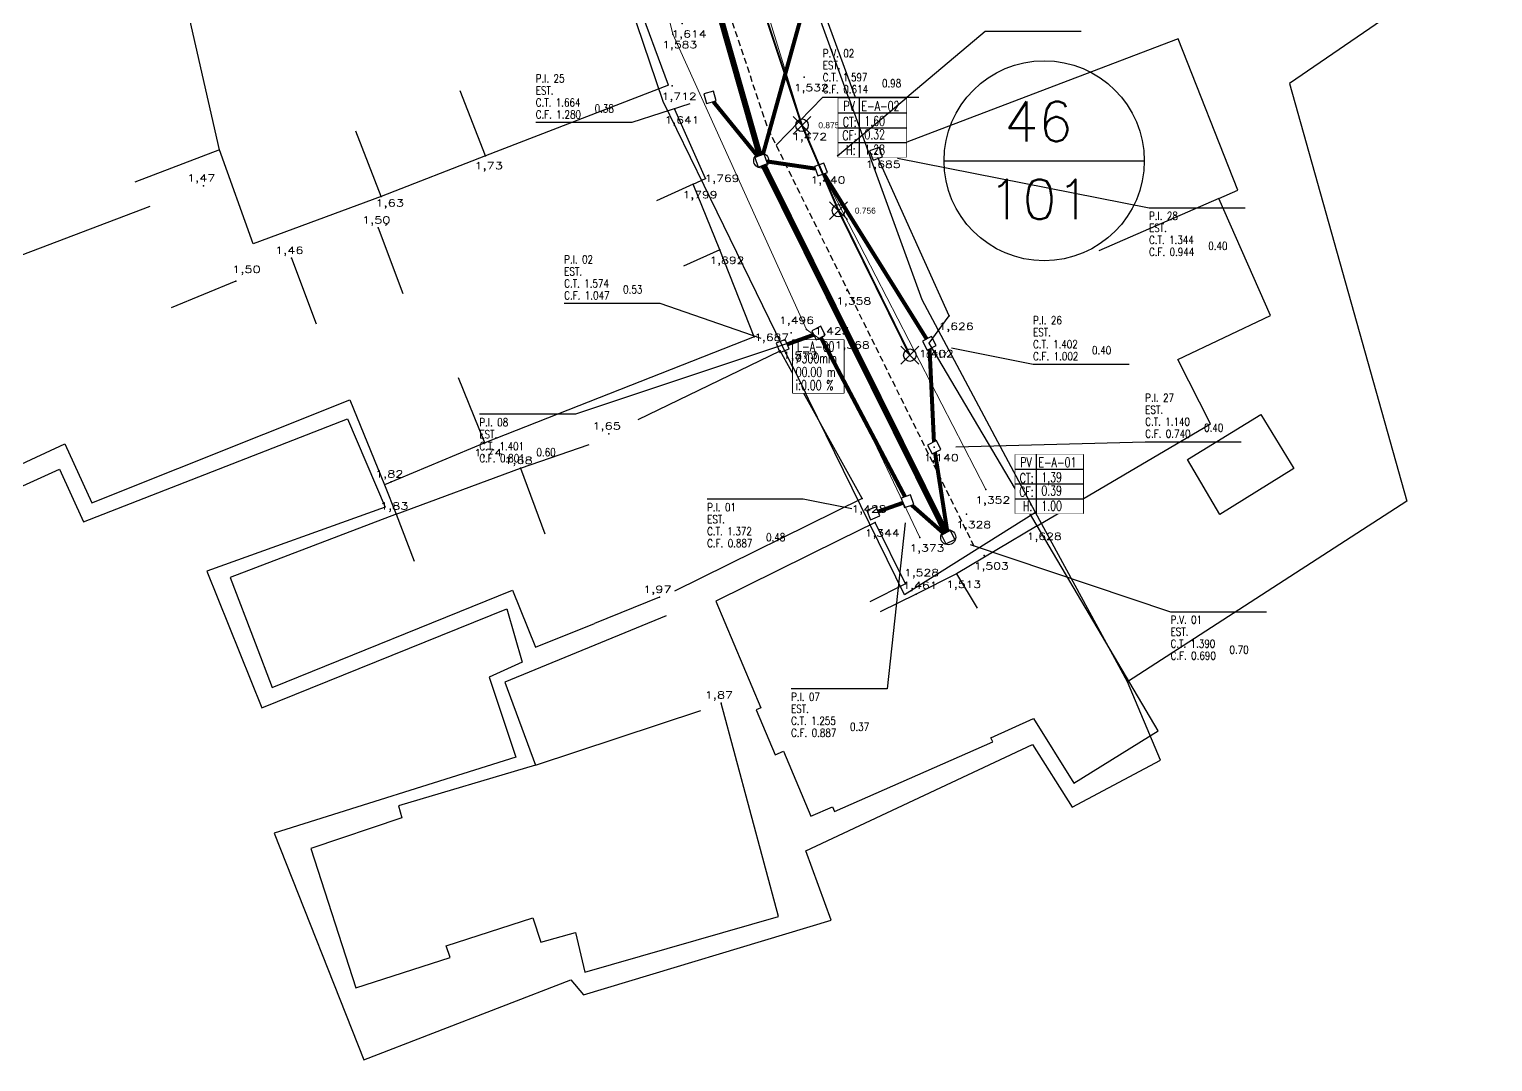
# Model space of a CAD drawing. Extents: x -160 to 364724, y -100 to 7353297.
# Drawn here: x 359249.4 to 359322.5, y 7352322.3 to 7352373.9 of the extents above; entities that cross this region are included whole.
import ezdxf
from ezdxf.enums import TextEntityAlignment as Align

# ---------------------------------------------------------------- set-up
doc = ezdxf.new("R2010")
doc.units = 0
doc.header["$LTSCALE"] = 5
for name, pattern in [('CENTER2', [1.125, 0.75, -0.125, 0.125, -0.125]), ('CONTINUO', [0]), ('DASHDOT2', [12.7, 6.35, -3.175, 0, -3.175]), ('HIDDEN2', [0.1875, 0.125, -0.0625])]:
    doc.linetypes.add(name, pattern=pattern)
for name, color, linetype in [('0-quadras', 6, 'Continuous'), ('COTAS', 1, 'Continuous'), ('LIN - PV ESG', 4, 'Continuous'), ('LIN-TEXTP-PV', 7, 'Continuous'), ('LT-COTAS', 7, 'CONTINUO'), ('ortofoto', 7, 'Continuous'), ('P_Eixo', 1, 'CENTER2'), ('PONTOS-CAIXAS', 7, 'Continuous'), ('PS_PONTOS_IDENTIFICACAO_LIN', 7, 'Continuous'), ('PS_PONTOS_IDENTIFICACAO_TXT', 7, 'Continuous'), ('TEXTO', 7, 'Continuous'), ('TUBO_PVC', 1, 'Continuous'), ('V-NODE', 1, 'Continuous'), ('V-NODE-TEXT', 11, 'Continuous')]:
    doc.layers.add(name, color=color, linetype=linetype)
for name, color, linetype, lineweight in [('LIN - AF', 142, 'Continuous', 5), ('LT-ALINHAMENTO-PREDIAL', 4, 'DASHDOT2', 25), ('LT-BORDA', 1, 'Continuous', 9)]:
    doc.layers.add(name, color=color, linetype=linetype, lineweight=lineweight)
doc.styles.add('C_COTA', font='romans.shx')
doc.styles.add('ROMANS', font='ROMANS.shx', dxfattribs={"height": 2})
doc.styles.add('SABESP', font='ROMANS.shx', dxfattribs={"height": 2})
doc.styles.add('simplex', font='simplex.shx', dxfattribs={"width": 0.8})
doc.styles.get("Standard").update_dxf_attribs({"font": 'arial.ttf'})
picture_1 = doc.add_image_def('image1.tif', size_in_pixel=(14710, 13573))

# ---------------------------------------------------------------- blocks, each defined once
blk = doc.blocks.new('*U151')
at = {"color": 0, "linetype": 'ByBlock', "lineweight": -2, "transparency": 16777216}
for p, q in [((-0.71, -0.71), (0.71, 0.71)), ((-0.71, 0.71), (0.71, -0.71))]:
    blk.add_line(p, q, dxfattribs=at)
blk.add_circle((0, 0), 0.5, dxfattribs=at)
blk = doc.blocks.new('A$C16bf6896')
at = {"layer": 'V-NODE', "xscale": 0.625, "yscale": 0.625, "zscale": 0.625}
for p in [(-0.75, -460.128, -0.209), (1.075, -464.4, -0.328), (4.641, -471.63, -0.367)]:
    blk.add_blockref('*U151', p, dxfattribs=at)
at = {"layer": 'V-NODE-TEXT', "char_height": 0.3, "attachment_point": 4}
for s, insert in [('0.875', (0.067, -460.128, -0.209)), ('0.756', (1.892, -464.4, -0.328)), ('0.717', (5.458, -471.63, -0.367))]:
    blk.add_mtext(s, dxfattribs=dict(at, insert=insert))
blk = doc.blocks.new('*U224', base_point=(359266.458, 7352325.756))
at = {"linetype": 'Continuous'}
blk.add_lwpolyline([(359266.208, 7352325.506), (359266.708, 7352325.506), (359266.708, 7352326.006), (359266.208, 7352326.006)], close=True, dxfattribs=at)
blk = doc.blocks.new('*U225', base_point=(359279.114, 7352359.112))
at = {"linetype": 'Continuous'}
blk.add_lwpolyline([(359278.864, 7352358.862), (359279.364, 7352358.862), (359279.364, 7352359.362), (359278.864, 7352359.362)], close=True, dxfattribs=at)
blk = doc.blocks.new('*U249', base_point=(359286.517, 7352340.029))
at = {"linetype": 'Continuous'}
blk.add_lwpolyline([(359286.267, 7352339.779), (359286.767, 7352339.779), (359286.767, 7352340.279), (359286.267, 7352340.279)], close=True, dxfattribs=at)
blk = doc.blocks.new('*U250', base_point=(359274.561, 7352347.705))
at = {"linetype": 'Continuous'}
blk.add_lwpolyline([(359274.311, 7352347.455), (359274.811, 7352347.455), (359274.811, 7352347.955), (359274.311, 7352347.955)], close=True, dxfattribs=at)
blk = doc.blocks.new('*U305', base_point=(359277.996, 7352338.091))
at = {"linetype": 'Continuous'}
blk.add_lwpolyline([(359277.746, 7352337.841), (359278.246, 7352337.841), (359278.246, 7352338.341), (359277.746, 7352338.341)], close=True, dxfattribs=at)
blk = doc.blocks.new('*U306', base_point=(359275.412, 7352342.251))
at = {"linetype": 'Continuous'}
blk.add_lwpolyline([(359275.162, 7352342.001), (359275.662, 7352342.001), (359275.662, 7352342.501), (359275.162, 7352342.501)], close=True, dxfattribs=at)
blk = doc.blocks.new('*U346', base_point=(359278.468, 7352361.88))
at = {"linetype": 'Continuous'}
blk.add_lwpolyline([(359278.218, 7352361.63), (359278.718, 7352361.63), (359278.718, 7352362.13), (359278.218, 7352362.13)], close=True, dxfattribs=at)
blk = doc.blocks.new('*U395', base_point=(359279.138, 7352346.955))
at = {"linetype": 'Continuous'}
blk.add_lwpolyline([(359278.888, 7352346.705), (359279.388, 7352346.705), (359279.388, 7352347.205), (359278.888, 7352347.205)], close=True, dxfattribs=at)
blk = doc.blocks.new('*U396', base_point=(359268.977, 7352338.348))
at = {"linetype": 'Continuous'}
blk.add_lwpolyline([(359268.727, 7352338.098), (359269.227, 7352338.098), (359269.227, 7352338.598), (359268.727, 7352338.598)], close=True, dxfattribs=at)
blk = doc.blocks.new('*U397', base_point=(359270.209, 7352344.317))
at = {"linetype": 'Continuous'}
blk.add_lwpolyline([(359269.959, 7352344.067), (359270.459, 7352344.067), (359270.459, 7352344.567), (359269.959, 7352344.567)], close=True, dxfattribs=at)
blk = doc.blocks.new('*U398', base_point=(359275.373, 7352355.22))
at = {"linetype": 'Continuous'}
blk.add_lwpolyline([(359275.123, 7352354.97), (359275.623, 7352354.97), (359275.623, 7352355.47), (359275.123, 7352355.47)], close=True, dxfattribs=at)
blk = doc.blocks.new('SIMB_PONTO')
at = {"color": 0}
blk.add_point((0, 0), dxfattribs=at)
for tag in ['COTA', 'PONTO', 'DESC']:
    blk.add_attdef(tag, (0, 0), '', height=1)

msp = doc.modelspace()

# ---------------------------------------------------------------- linework, layer by layer
at = {"layer": 'COTAS', "ltscale": 4}
msp.add_line((359295.11, 7352367.31), (359305.11, 7352367.31), dxfattribs=at)
at = {"layer": 'COTAS'}
msp.add_circle((359300.11, 7352367.318), 5, dxfattribs=at)
at = {"layer": 'LIN - AF', "const_width": 0.1, "flags": 128}
msp.add_lwpolyline([(359293.398, 7352357.593), (359289.832, 7352364.823), (359288.007, 7352369.095), (359283.906, 7352381.383), (359281.553, 7352389.751), (359281.011, 7352394.252), (359281.01, 7352404.386), (359280.233, 7352417.472), (359277.444, 7352417.381), (359275.317, 7352417.345), (359275.078, 7352419.676), (359274.936, 7352439.766), (359275.234, 7352449.178), (359274.759, 7352464.424), (359274.845, 7352470.171), (359274.46, 7352491.84), (359274.542, 7352509.856), (359274.412, 7352526.041), (359274.715, 7352531.296), (359274.493, 7352542.923)], dxfattribs=at)
at = {"layer": 'LIN - PV ESG'}
for centre in [(359285.969, 7352367.327), (359295.313, 7352348.486, 1.686)]:
    msp.add_circle(centre, 0.375, dxfattribs=at)
at = {"layer": 'LIN-TEXTP-PV'}
for points in [[(359289.828, 7352370.45), (359293.215, 7352370.45), (359293.215, 7352367.491), (359289.828, 7352367.491)], [(359287.554, 7352358.358), (359290.096, 7352358.358), (359290.096, 7352355.697), (359287.554, 7352355.697)], [(359298.67, 7352352.633), (359302.057, 7352352.633), (359302.057, 7352349.673), (359298.67, 7352349.673)]]:
    msp.add_lwpolyline(points, close=True, dxfattribs=at)
at = {"layer": 'LT-ALINHAMENTO-PREDIAL', "color": 8, "flags": 128}
for points, elevation in [([(359288.712, 7352375.86), (359314.749, 7352382.082), (359314.887, 7352381.501), (359321.655, 7352383.118), (359322.364, 7352377.856), (359306.806, 7352373.423)], 1.628), ([(359281.334, 7352371.102), (359279.609, 7352375.8), (359278.349, 7352379.366), (359277.361, 7352382.468)], 1.712), ([(359299.763, 7352349.063), (359294.37, 7352358.187), (359295.357, 7352359.563), (359291.708, 7352367.663), (359288.712, 7352375.86)], 1.628), ([(359308.84, 7352365.431), (359309.789, 7352365.85), (359306.806, 7352373.423), (359291.708, 7352367.663)], 1.344), ([(359285.622, 7352358.505), (359283.905, 7352362.871), (359282.564, 7352366.142), (359283.19, 7352366.424), (359281.658, 7352369.883)], 1.687), ([(359282.564, 7352366.142), (359280.74, 7352365.321)], 1.687), ([(359299.763, 7352349.063), (359308.429, 7352354.165), (359306.788, 7352357.373), (359311.429, 7352359.573), (359308.84, 7352365.431), (359295.357, 7352359.563)], 1.344), ([(359283.905, 7352362.871), (359282.081, 7352362.05)], 1.687), ([(359291.007, 7352350.423), (359286.921, 7352357.818)], 1.428), ([(359291.007, 7352350.423), (359281.63, 7352345.783)], 1.428), ([(359291.664, 7352349.224), (359289.871, 7352348.337)], 1.344), ([(359293.185, 7352346.15), (359291.664, 7352349.224)], 1.528), ([(359299.763, 7352349.063), (359295.736, 7352346.66), (359293.709, 7352345.644)], 1.628), ([(359295.736, 7352346.66), (359296.761, 7352344.943)], 1.513), ([(359293.185, 7352346.15), (359291.392, 7352345.263)], 1.528), ([(359293.709, 7352345.644), (359291.916, 7352344.757)], 1.461)]:
    msp.add_lwpolyline(points, dxfattribs=dict(at, elevation=elevation))
for points in [[(359258.896, 7352367.864), (359256.596, 7352377.942)], [(359281.334, 7352371.102), (359272.196, 7352367.559), (359266.966, 7352365.53), (359260.584, 7352363.156), (359258.896, 7352367.864), (359247.824, 7352363.62), (359242.734, 7352361.746), (359235.1, 7352357.932), (359225.936, 7352354.174), (359226.337, 7352353.243), (359234.35, 7352356.55), (359246.842, 7352361.782), (359258.087, 7352366.062), (359259.717, 7352361.299), (359262.488, 7352362.441), (359266.831, 7352363.958), (359281.658, 7352369.883)], [(359272.196, 7352367.559), (359270.93, 7352370.822)], [(359266.966, 7352365.53), (359265.7, 7352368.793)], [(359266.831, 7352363.958), (359268.056, 7352360.68)], [(359262.488, 7352362.441), (359263.733, 7352359.17)], [(359259.717, 7352361.299), (359256.482, 7352359.965)], [(359285.622, 7352358.505), (359272.163, 7352353.211), (359267.134, 7352351.109), (359267.728, 7352349.642), (359273.939, 7352351.935), (359277.498, 7352353.162), (359280.884, 7352345.487), (359282.957, 7352339.822), (359283.962, 7352340.188), (359278.349, 7352353.657), (359286.921, 7352357.818)], [(359272.163, 7352353.211), (359270.843, 7352356.453)], [(359307.279, 7352352.376), (359310.936, 7352354.62), (359312.589, 7352351.927), (359308.89, 7352349.628), (359307.279, 7352352.376)], [(359273.939, 7352351.935), (359275.151, 7352348.652)], [(359267.728, 7352349.642), (359259.432, 7352346.476), (359260.681, 7352343.206)], [(359267.728, 7352349.642), (359268.631, 7352347.284)], [(359280.884, 7352345.487), (359277.638, 7352344.179)]]:
    msp.add_lwpolyline(points, dxfattribs=at)
at = {"layer": 'LT-ALINHAMENTO-PREDIAL', "color": 8, "ltscale": 3, "flags": 128}
for points in [[(359221.409, 7352351.21), (359222.216, 7352349.254), (359223.751, 7352350), (359224.599, 7352349.69), (359225.284, 7352348.114), (359229.395, 7352349.9), (359230.257, 7352347.914), (359234.731, 7352349.857), (359235.076, 7352349.064), (359235.596, 7352349.29), (359236.239, 7352347.216), (359241.595, 7352348.703), (359251.157, 7352353.166), (359252.512, 7352350.216), (359265.41, 7352355.364), (359267.134, 7352351.109)], [(359260.681, 7352343.206), (359261.531, 7352340.979), (359273.54, 7352345.834), (359274.69, 7352342.991), (359277.638, 7352344.179)], [(359281.223, 7352344.561), (359273.15, 7352341.236), (359274.693, 7352337.082), (359282.957, 7352339.821)], [(359274.693, 7352337.082), (359267.846, 7352335.059), (359268.001, 7352334.456), (359263.464, 7352332.924), (359265.715, 7352325.947), (359270.416, 7352327.464), (359270.225, 7352328.054), (359274.561, 7352329.453), (359274.952, 7352328.24), (359276.683, 7352328.716), (359277.156, 7352326.736), (359286.84, 7352329.522), (359283.962, 7352340.188)]]:
    msp.add_lwpolyline(points, dxfattribs=at)
at = {"layer": 'LT-ALINHAMENTO-PREDIAL', "color": 8, "ltscale": 3, "elevation": 1.344, "flags": 128}
msp.add_lwpolyline([(359289.871, 7352348.337), (359283.698, 7352345.283), (359285.945, 7352339.954), (359285.724, 7352339.861), (359286.672, 7352337.612), (359287.078, 7352337.783), (359288.445, 7352334.541), (359289.537, 7352335.002), (359289.634, 7352334.772), (359297.54, 7352338.255), (359297.451, 7352338.456), (359299.583, 7352339.429), (359301.599, 7352336.184), (359305.806, 7352338.799), (359299.763, 7352349.063)], dxfattribs=at)
at = {"layer": 'LT-BORDA', "flags": 128}
for points, elevation in [([(359273.89, 7352568.26), (359274.32, 7352510.876), (359274.399, 7352495.413), (359274.228, 7352470.418), (359274.509, 7352468.517), (359274.567, 7352450.223), (359274.162, 7352420.617), (359274.79, 7352420.254), (359276.565, 7352414.148), (359276.843, 7352403.141), (359278.301, 7352386.995), (359281.545, 7352373.652), (359288.227, 7352358.886), (359289.317, 7352358.112), (359293.9, 7352348.467)], 1.964), ([(359297.19, 7352350.875), (359288.954, 7352366.885), (359288.04, 7352369.045), (359282.381, 7352387.367), (359281.365, 7352398.313), (359281.092, 7352411.519), (359280.067, 7352437.521), (359279.594, 7352469.16), (359279.76, 7352470.557), (359279.591, 7352486.8), (359279.955, 7352506.465), (359279.958, 7352522.42), (359279.236, 7352534.153)], 1.352)]:
    msp.add_lwpolyline(points, dxfattribs=dict(at, elevation=elevation))
at = {"layer": 'PS_PONTOS_IDENTIFICACAO_LIN', "linetype": 'Continuous'}
for points in [[(359282.405, 7352370.165), (359279.498, 7352369.232), (359274.698, 7352369.232)], [(359285.964, 7352358.425), (359280.923, 7352360.184), (359276.123, 7352360.184)], [(359295.471, 7352357.965), (359299.555, 7352357.141), (359304.355, 7352357.141)], [(359295.692, 7352353.017), (359305.161, 7352353.268), (359309.961, 7352353.268)], [(359290.493, 7352349.902), (359288.065, 7352350.387), (359283.265, 7352350.387)], [(359293.159, 7352349.215), (359292.261, 7352340.907), (359287.461, 7352340.907)], [(359296.406, 7352348.12), (359306.428, 7352344.763), (359311.228, 7352344.763)]]:
    msp.add_lwpolyline(points, dxfattribs=at)
at = {"layer": 'TUBO_PVC'}
for points, const_width in [([(359285.9, 7352367.568), (359280.436, 7352386.783)], 0.3), ([(359288.277, 7352375.646), (359286.051, 7352367.624)], 0.2), ([(359283.576, 7352370.275), (359285.803, 7352367.532)], 0.2), ([(359288.673, 7352366.927), (359286.251, 7352367.285)], 0.2), ([(359294.383, 7352357.911), (359294.602, 7352353.262)], 0.2), ([(359294.655, 7352352.728), (359295.273, 7352348.745)], 0.2), ([(359291.809, 7352349.77), (359293.039, 7352350.203)], 0.2), ([(359293.49, 7352350.096), (359295.111, 7352348.665)], 0.2)]:
    msp.add_lwpolyline(points, dxfattribs=dict(at, const_width=const_width))

# ---------------------------------------------------------------- block references
at = {"layer": 'LT-COTAS'}
ref = msp.add_blockref('SIMB_PONTO', (359282.012, 7352374.189, 1.614), dxfattribs=at)
ref.add_attrib('COTA', '1,614', dxfattribs={"layer": '0', "color": 8, "height": 0.35, "style": 'simplex', "width": 1.363636, "flags": 8}).set_placement((359281.487, 7352373.489), (359283.237, 7352373.489), align=Align.FIT)
ref = msp.add_blockref('SIMB_PONTO', (359281.545, 7352373.652, 1.583), dxfattribs=at)
ref.add_attrib('COTA', '1,583', dxfattribs={"layer": '0', "color": 8, "height": 0.35, "style": 'simplex', "width": 1.3125, "flags": 8}).set_placement((359281.02, 7352372.952), (359282.77, 7352372.952), align=Align.FIT)
for p in [(359281.545, 7352373.652, 1.583), (359281.516, 7352371.074, 1.712), (359288.12, 7352371.499, 1.532), (359281.658, 7352369.883, 1.641), (359288.04, 7352369.045, 1.472), (359272.196, 7352367.559), (359283.19, 7352366.424, 1.769), (359288.954, 7352366.885, 1.44), (359258.087, 7352366.062), (359282.564, 7352366.142, 1.799), (359266.966, 7352365.531), (359266.831, 7352363.958), (359283.905, 7352362.871, 1.892), (359262.488, 7352362.441), (359259.717, 7352361.299), (359290.24, 7352360.835, 1.358), (359290.24, 7352360.835, 1.358), (359295.357, 7352359.563, 1.626), (359285.622, 7352358.505, 1.687), (359288.227, 7352358.886, 1.423), (359286.921, 7352357.818, 1.573), (359294.37, 7352358.187, 1.402), (359278.349, 7352353.657), (359272.163, 7352353.211), (359294.615, 7352352.988, 1.14), (359273.939, 7352351.935), (359267.481, 7352351.254), (359291.007, 7352350.423, 1.428), (359297.19, 7352350.875, 1.352), (359267.728, 7352349.642), (359296.234, 7352349.635, 1.328), (359296.234, 7352349.635, 1.328), (359291.664, 7352349.224, 1.344), (359299.763, 7352349.063, 1.628), (359293.9, 7352348.467, 1.373), (359297.115, 7352347.582, 1.503), (359295.736, 7352346.66, 1.513), (359293.185, 7352346.15, 1.528), (359280.884, 7352345.487), (359293.709, 7352345.644, 1.461), (359283.962, 7352340.188)]:
    msp.add_blockref('SIMB_PONTO', p, dxfattribs=at)
ref = msp.add_blockref('SIMB_PONTO', (359281.516, 7352371.074, 1.712), dxfattribs=at)
ref.add_attrib('COTA', '1,712', dxfattribs={"layer": '0', "color": 8, "height": 0.35, "style": 'simplex', "width": 1.381579, "flags": 8}).set_placement((359280.991, 7352370.374), (359282.741, 7352370.374), align=Align.FIT)
ref = msp.add_blockref('SIMB_PONTO', (359288.12, 7352371.499, 1.532), dxfattribs=at)
ref.add_attrib('COTA', '1,532', dxfattribs={"layer": '0', "color": 8, "height": 0.35, "style": 'simplex', "width": 1.3125, "flags": 8}).set_placement((359287.595, 7352370.799), (359289.345, 7352370.799), align=Align.FIT)
ref = msp.add_blockref('SIMB_PONTO', (359281.658, 7352369.883, 1.641), dxfattribs=at)
ref.add_attrib('COTA', '1,641', dxfattribs={"layer": '0', "color": 8, "height": 0.35, "style": 'simplex', "width": 1.478873, "flags": 8}).set_placement((359281.133, 7352369.183), (359282.883, 7352369.183), align=Align.FIT)
ref = msp.add_blockref('SIMB_PONTO', (359288.04, 7352369.045, 1.472), dxfattribs=at)
ref.add_attrib('COTA', '1,472', dxfattribs={"layer": '0', "color": 8, "height": 0.35, "style": 'simplex', "width": 1.3125, "flags": 8}).set_placement((359287.515, 7352368.345), (359289.265, 7352368.345), align=Align.FIT)
ref = msp.add_blockref('SIMB_PONTO', (359272.196, 7352367.559), dxfattribs=at)
ref.add_attrib('COTA', '1,73 ', dxfattribs={"layer": '0', "color": 8, "height": 0.35, "style": 'simplex', "width": 1.235294, "flags": 8}).set_placement((359271.636, 7352366.895, 1.69), (359273.386, 7352366.895, 1.69), align=Align.FIT)
ref = msp.add_blockref('SIMB_PONTO', (359258.087, 7352366.062), dxfattribs=at)
ref.add_attrib('COTA', '1,47 ', dxfattribs={"layer": '0', "color": 8, "height": 0.35, "style": 'simplex', "width": 1.235294, "flags": 8}).set_placement((359257.269, 7352366.289), (359259.019, 7352366.289), align=Align.FIT)
ref = msp.add_blockref('SIMB_PONTO', (359283.19, 7352366.424, 1.769), dxfattribs=at)
ref.add_attrib('COTA', '1,769', dxfattribs={"layer": '0', "color": 8, "height": 0.35, "style": 'simplex', "width": 1.329114, "flags": 8}).set_placement((359283.136, 7352366.269, 1.964), (359284.886, 7352366.269, 1.964), align=Align.FIT)
ref = msp.add_blockref('SIMB_PONTO', (359288.954, 7352366.885, 1.44), dxfattribs=at)
ref.add_attrib('COTA', '1,440', dxfattribs={"layer": '0', "color": 8, "height": 0.35, "style": 'simplex', "width": 1.3125, "flags": 8}).set_placement((359288.429, 7352366.185), (359290.179, 7352366.185), align=Align.FIT)
ref = msp.add_blockref('SIMB_PONTO', (359282.564, 7352366.142, 1.799), dxfattribs=at)
ref.add_attrib('COTA', '1,799', dxfattribs={"layer": '0', "color": 8, "height": 0.35, "style": 'simplex', "width": 1.329114, "flags": 8}).set_placement((359282.039, 7352365.442), (359283.789, 7352365.442), align=Align.FIT)
ref = msp.add_blockref('SIMB_PONTO', (359266.966, 7352365.531), dxfattribs=at)
ref.add_attrib('COTA', '1,63 ', dxfattribs={"layer": '0', "color": 8, "height": 0.35, "style": 'simplex', "width": 1.235294, "flags": 8}).set_placement((359266.69, 7352365.036, 1.69), (359268.44, 7352365.036, 1.69), align=Align.FIT)
ref = msp.add_blockref('SIMB_PONTO', (359266.831, 7352363.958), dxfattribs=at)
ref.add_attrib('COTA', '1,50 ', dxfattribs={"layer": '0', "color": 8, "height": 0.35, "style": 'simplex', "width": 1.235294, "flags": 8}).set_placement((359266.013, 7352364.185), (359267.763, 7352364.185), align=Align.FIT)
ref = msp.add_blockref('SIMB_PONTO', (359262.488, 7352362.441), dxfattribs=at)
ref.add_attrib('COTA', '1,46 ', dxfattribs={"layer": '0', "color": 8, "height": 0.35, "style": 'simplex', "width": 1.235294, "flags": 8}).set_placement((359261.67, 7352362.668), (359263.42, 7352362.668), align=Align.FIT)
ref = msp.add_blockref('SIMB_PONTO', (359283.905, 7352362.871, 1.892), dxfattribs=at)
ref.add_attrib('COTA', '1,892', dxfattribs={"layer": '0', "color": 8, "height": 0.35, "style": 'simplex', "width": 1.3125, "flags": 8}).set_placement((359283.38, 7352362.171), (359285.13, 7352362.171), align=Align.FIT)
ref = msp.add_blockref('SIMB_PONTO', (359259.717, 7352361.299), dxfattribs=at)
ref.add_attrib('COTA', '1,50 ', dxfattribs={"layer": '0', "color": 8, "height": 0.35, "style": 'simplex', "width": 1.235294, "flags": 8}).set_placement((359259.527, 7352361.717), (359261.277, 7352361.717), align=Align.FIT)
ref = msp.add_blockref('SIMB_PONTO', (359290.24, 7352360.835, 1.358), dxfattribs=at)
ref.add_attrib('COTA', '1,358', dxfattribs={"layer": '0', "color": 8, "height": 0.35, "style": 'simplex', "width": 1.3125, "flags": 8}).set_placement((359289.715, 7352360.135), (359291.465, 7352360.135), align=Align.FIT)
ref = msp.add_blockref('SIMB_PONTO', (359290.24, 7352360.835, 1.358), dxfattribs=at)
ref.add_attrib('COTA', '1,358', dxfattribs={"layer": '0', "color": 8, "height": 0.35, "style": 'simplex', "width": 1.3125, "flags": 8}).set_placement((359289.715, 7352360.135), (359291.465, 7352360.135), align=Align.FIT)
ref = msp.add_blockref('SIMB_PONTO', (359295.357, 7352359.563, 1.626), dxfattribs=at)
ref.add_attrib('COTA', '1,626', dxfattribs={"layer": '0', "color": 8, "height": 0.35, "style": 'simplex', "width": 1.329114, "flags": 8}).set_placement((359294.832, 7352358.863), (359296.582, 7352358.863), align=Align.FIT)
ref = msp.add_blockref('SIMB_PONTO', (359294.37, 7352358.187, 1.402), dxfattribs=at)
ref.add_attrib('COTA', '1,402', dxfattribs={"layer": '0', "color": 8, "height": 0.35, "style": 'simplex', "width": 1.3125, "flags": 8}).set_placement((359293.845, 7352357.487), (359295.595, 7352357.487), align=Align.FIT)
ref = msp.add_blockref('SIMB_PONTO', (359278.349, 7352353.657), dxfattribs=at)
ref.add_attrib('COTA', '1,65 ', dxfattribs={"layer": '0', "color": 8, "height": 0.35, "style": 'simplex', "width": 1.235294, "flags": 8}).set_placement((359277.531, 7352353.884), (359279.281, 7352353.884), align=Align.FIT)
ref = msp.add_blockref('SIMB_PONTO', (359272.163, 7352353.211), dxfattribs=at)
ref.add_attrib('COTA', '1,74 ', dxfattribs={"layer": '0', "color": 8, "height": 0.35, "style": 'simplex', "width": 1.235294, "flags": 8}).set_placement((359271.603, 7352352.546, 1.69), (359273.353, 7352352.546, 1.69), align=Align.FIT)
ref = msp.add_blockref('SIMB_PONTO', (359273.939, 7352351.935), dxfattribs=at)
ref.add_attrib('COTA', '1,68 ', dxfattribs={"layer": '0', "color": 8, "height": 0.35, "style": 'simplex', "width": 1.235294, "flags": 8}).set_placement((359273.121, 7352352.162), (359274.871, 7352352.162), align=Align.FIT)
ref = msp.add_blockref('SIMB_PONTO', (359294.615, 7352352.988, 1.14), dxfattribs=at)
ref.add_attrib('COTA', '1,140', dxfattribs={"layer": '0', "color": 8, "height": 0.35, "style": 'simplex', "width": 1.381579, "flags": 8}).set_placement((359294.09, 7352352.288), (359295.84, 7352352.288), align=Align.FIT)
ref = msp.add_blockref('SIMB_PONTO', (359267.481, 7352351.254), dxfattribs=at)
ref.add_attrib('COTA', '1,82 ', dxfattribs={"layer": '0', "color": 8, "height": 0.35, "style": 'simplex', "width": 1.235294, "flags": 8}).set_placement((359266.663, 7352351.481), (359268.413, 7352351.481), align=Align.FIT)
ref = msp.add_blockref('SIMB_PONTO', (359291.007, 7352350.423, 1.428), dxfattribs=at)
ref.add_attrib('COTA', '1,428', dxfattribs={"layer": '0', "color": 8, "height": 0.35, "style": 'simplex', "width": 1.3125, "flags": 8}).set_placement((359290.482, 7352349.723), (359292.232, 7352349.723), align=Align.FIT)
ref = msp.add_blockref('SIMB_PONTO', (359267.728, 7352349.642), dxfattribs=at)
ref.add_attrib('COTA', '1,83 ', dxfattribs={"layer": '0', "color": 8, "height": 0.35, "style": 'simplex', "width": 1.235294, "flags": 8}).set_placement((359266.91, 7352349.869), (359268.66, 7352349.869), align=Align.FIT)
ref = msp.add_blockref('SIMB_PONTO', (359296.234, 7352349.635, 1.328), dxfattribs=at)
ref.add_attrib('COTA', '1,328', dxfattribs={"layer": '0', "color": 8, "height": 0.35, "style": 'simplex', "width": 1.3125, "flags": 8}).set_placement((359295.709, 7352348.935), (359297.459, 7352348.935), align=Align.FIT)
ref = msp.add_blockref('SIMB_PONTO', (359296.234, 7352349.635, 1.328), dxfattribs=at)
ref.add_attrib('COTA', '1,328', dxfattribs={"layer": '0', "color": 8, "height": 0.35, "style": 'simplex', "width": 1.3125, "flags": 8}).set_placement((359295.709, 7352348.935), (359297.459, 7352348.935), align=Align.FIT)
ref = msp.add_blockref('SIMB_PONTO', (359291.664, 7352349.224, 1.344), dxfattribs=at)
ref.add_attrib('COTA', '1,344', dxfattribs={"layer": '0', "color": 8, "height": 0.35, "style": 'simplex', "width": 1.296296, "flags": 8}).set_placement((359291.139, 7352348.524), (359292.889, 7352348.524), align=Align.FIT)
ref = msp.add_blockref('SIMB_PONTO', (359299.763, 7352349.063, 1.628), dxfattribs=at)
ref.add_attrib('COTA', '1,628', dxfattribs={"layer": '0', "color": 8, "height": 0.35, "style": 'simplex', "width": 1.3125, "flags": 8}).set_placement((359299.238, 7352348.363), (359300.988, 7352348.363), align=Align.FIT)
ref = msp.add_blockref('SIMB_PONTO', (359293.9, 7352348.467, 1.373), dxfattribs=at)
ref.add_attrib('COTA', '1,373', dxfattribs={"layer": '0', "color": 8, "height": 0.35, "style": 'simplex', "width": 1.3125, "flags": 8}).set_placement((359293.375, 7352347.767), (359295.125, 7352347.767), align=Align.FIT)
ref = msp.add_blockref('SIMB_PONTO', (359297.115, 7352347.582, 1.503), dxfattribs=at)
ref.add_attrib('COTA', '1,503', dxfattribs={"layer": '0', "color": 8, "height": 0.35, "style": 'simplex', "width": 1.3125, "flags": 8}).set_placement((359296.59, 7352346.882), (359298.34, 7352346.882), align=Align.FIT)
ref = msp.add_blockref('SIMB_PONTO', (359293.185, 7352346.15, 1.528), dxfattribs=at)
ref.add_attrib('COTA', '1,528', dxfattribs={"layer": '0', "color": 8, "height": 0.35, "style": 'simplex', "width": 1.3125, "flags": 8}).set_placement((359293.107, 7352346.536), (359294.857, 7352346.536), align=Align.FIT)
ref = msp.add_blockref('SIMB_PONTO', (359295.736, 7352346.66, 1.513), dxfattribs=at)
ref.add_attrib('COTA', '1,513', dxfattribs={"layer": '0', "color": 8, "height": 0.35, "style": 'simplex', "width": 1.381579, "flags": 8}).set_placement((359295.211, 7352345.96), (359296.961, 7352345.96), align=Align.FIT)
ref = msp.add_blockref('SIMB_PONTO', (359280.884, 7352345.487), dxfattribs=at)
ref.add_attrib('COTA', '1,97 ', dxfattribs={"layer": '0', "color": 8, "height": 0.35, "style": 'simplex', "width": 1.235294, "flags": 8}).set_placement((359280.066, 7352345.714), (359281.816, 7352345.714), align=Align.FIT)
ref = msp.add_blockref('SIMB_PONTO', (359293.709, 7352345.644, 1.461), dxfattribs=at)
ref.add_attrib('COTA', '1,461', dxfattribs={"layer": '0', "color": 8, "height": 0.35, "style": 'simplex', "width": 1.478873, "flags": 8}).set_placement((359293.027, 7352345.901), (359294.777, 7352345.901), align=Align.FIT)
ref = msp.add_blockref('SIMB_PONTO', (359283.962, 7352340.188), dxfattribs=at)
ref.add_attrib('COTA', '1,87 ', dxfattribs={"layer": '0', "color": 8, "height": 0.35, "style": 'simplex', "width": 1.235294, "flags": 8}).set_placement((359283.144, 7352340.415), (359284.894, 7352340.415), align=Align.FIT)
at = {"layer": 'PONTOS-CAIXAS'}
for name, p, rotation in [('*U346', (359283.405, 7352370.486), 15.87515028635645), ('*U225', (359285.969, 7352367.327), 20.32502004503023), ('*U398', (359288.954, 7352366.885), 20.00993627519104), ('*U395', (359294.37, 7352358.187), 27.98738268908922), ('*U396', (359294.615, 7352352.988), 27.22258019323874), ('*U305', (359293.275, 7352350.286), 199.389355094703), ('*U249', (359291.573, 7352349.687), 22.54752245689563), ('*U224', (359295.313, 7352348.486), 26.37891365922811)]:
    msp.add_blockref(name, p, dxfattribs=dict(at, rotation=rotation))
at = {"layer": 'V-NODE-TEXT'}
msp.add_blockref('A$C16bf6896', (359288.757, 7352829.223, 1.084), dxfattribs=at)

# ---------------------------------------------------------------- texts
at = {"layer": 'PS_PONTOS_IDENTIFICACAO_TXT', "style": 'ROMANS', "width": 0.8}
for s, p in [('P.V. 02', (359289.043, 7352372.493)), ('EST. ', (359289.043, 7352371.893)), ('P.I. 25', (359274.698, 7352371.232)), ('C.T. 1.597', (359289.043, 7352371.293)), ('EST. ', (359274.698, 7352370.632)), ('0.98', (359292.003, 7352370.993)), ('C.T. 1.664', (359274.698, 7352370.032)), ('0.38', (359277.643, 7352369.732)), ('C.F. 1.280', (359274.698, 7352369.432)), ('P.I. 28', (359305.351, 7352364.359)), ('C.T. 1.344', (359305.351, 7352363.159)), ('EST. ', (359305.351, 7352363.759)), ('C.F. 0.944', (359305.351, 7352362.559)), ('0.40', (359308.311, 7352362.859)), ('P.I. 02', (359276.123, 7352362.184)), ('C.T. 1.574', (359276.123, 7352360.984)), ('EST. ', (359276.123, 7352361.584)), ('C.F. 1.047', (359276.123, 7352360.384)), ('0.53', (359279.067, 7352360.684)), ('P.I. 26', (359299.555, 7352359.141)), ('EST. ', (359299.555, 7352358.541)), ('C.T. 1.402', (359299.555, 7352357.941)), ('C.F. 1.002', (359299.555, 7352357.341)), ('0.40', (359302.5, 7352357.641)), ('P.I. 27', (359305.161, 7352355.268)), ('EST. ', (359305.161, 7352354.668)), ('P.I. 08', (359271.883, 7352354.038)), ('C.T. 1.140', (359305.161, 7352354.068)), ('0.40', (359308.106, 7352353.768)), ('C.T. 1.401', (359271.883, 7352352.838)), ('EST. ', (359271.883, 7352353.438)), ('C.F. 0.740', (359305.161, 7352353.468)), ('C.F. 0.801', (359271.883, 7352352.238)), ('0.60', (359274.736, 7352352.538)), ('P.I. 01', (359283.265, 7352349.787)), ('EST. ', (359283.265, 7352349.187)), ('C.T. 1.372', (359283.265, 7352348.587)), ('C.F. 0.887', (359283.265, 7352347.987)), ('0.48', (359286.21, 7352348.287)), ('P.V. 01', (359306.428, 7352344.163)), ('EST. ', (359306.428, 7352343.563)), ('C.T. 1.390', (359306.428, 7352342.963)), ('0.70', (359309.373, 7352342.663)), ('C.F. 0.690', (359306.428, 7352342.363)), ('P.I. 07', (359287.461, 7352340.307)), ('EST. ', (359287.461, 7352339.707)), ('C.T. 1.255', (359287.461, 7352339.107)), ('C.F. 0.887', (359287.461, 7352338.507)), ('0.37', (359290.406, 7352338.807))]:
    msp.add_text(s, height=0.4, dxfattribs=at).set_placement(p)
at = {"layer": 'TEXTO', "style": 'SABESP'}
for s, p in [('46', (359299.821, 7352368.277)), ('101', (359299.879, 7352364.389))]:
    msp.add_text(s, height=2, dxfattribs=at).set_placement(p, align=Align.CENTER)

# ---------------------------------------------------------------- next in the draw order: wipeouts: each hides what was drawn before it
for points in [[(359289.828, 7352370.45), (359289.828, 7352367.491), (359293.215, 7352367.491), (359293.215, 7352370.45)], [(359287.554, 7352358.358), (359290.096, 7352358.358), (359290.096, 7352355.697), (359287.554, 7352355.697)], [(359298.67, 7352352.633), (359298.67, 7352349.673), (359302.057, 7352349.673), (359302.057, 7352352.633)]]:
    msp.add_wipeout(points).dxf.layer = 'LIN-TEXTP-PV'

# ---------------------------------------------------------------- next in the draw order: linework, layer by layer
at = {"layer": '0-quadras', "color": 5, "lineweight": 30, "ltscale": 0.3}
msp.add_lwpolyline([(359298.497, 7352378.282), (359310.709, 7352381.225), (359321.513, 7352383.606), (359320.679, 7352388.979), (359326.538, 7352390.53), (359327.486, 7352378.442), (359322.517, 7352378.155), (359312.38, 7352371.179), (359318.24, 7352350.299), (359304.272, 7352341.256), (359299.68, 7352349.719), (359294.021, 7352360.369), (359288.408, 7352375.782)], close=True, dxfattribs=at)
msp.add_lwpolyline([(359241.909, 7352347.806), (359250.889, 7352351.889), (359252.097, 7352349.255), (359265.293, 7352354.413), (359267.174, 7352350), (359258.265, 7352346.793), (359261.002, 7352339.95), (359273.247, 7352344.912), (359274.019, 7352342.244), (359272.365, 7352341.494), (359273.711, 7352337.48), (359261.625, 7352333.679), (359266.107, 7352322.356), (359276.447, 7352326.342), (359277.082, 7352325.601), (359289.468, 7352329.34), (359288.198, 7352332.797), (359299.526, 7352338.123), (359301.502, 7352334.984), (359305.92, 7352337.339), (359304.272, 7352341.256), (359299.68, 7352349.719), (359293.134, 7352345.604), (359287.033, 7352358.052), (359283.118, 7352366.08), (359281.07, 7352370.279), (359278.108, 7352379.045)], dxfattribs=at)
at = {"layer": 'LIN-TEXTP-PV'}
for p, q in [((359290.863, 7352370.45), (359290.863, 7352367.491)), ((359289.828, 7352369.71), (359293.215, 7352369.71)), ((359289.828, 7352368.971), (359293.215, 7352368.971)), ((359289.828, 7352368.231), (359293.215, 7352368.231)), ((359299.705, 7352352.633), (359299.705, 7352349.673)), ((359298.67, 7352351.893), (359302.057, 7352351.893)), ((359298.67, 7352351.153), (359302.057, 7352351.153)), ((359298.67, 7352350.413), (359302.057, 7352350.413))]:
    msp.add_line(p, q, dxfattribs=at)
at = {"layer": 'P_Eixo', "color": 1, "linetype": 'HIDDEN2', "ltscale": 0.5, "flags": 128}
msp.add_lwpolyline([(359290.602, 7352823.732), (359287.134, 7352778.385), (359278.894, 7352733.428), (359276.926, 7352692.908), (359276.424, 7352643.555), (359275.887, 7352589.752), (359277.551, 7352545.469), (359276.867, 7352505.597), (359277.842, 7352457.728), (359277.647, 7352423.209), (359277.161, 7352411.589), (359279.5, 7352389.378), (359286.267, 7352368.996), (359296.599, 7352348.041)], dxfattribs=at)
at = {"layer": 'PS_PONTOS_IDENTIFICACAO_LIN', "linetype": 'Continuous'}
for points in [[(359289.77, 7352367.572), (359297.164, 7352373.797), (359301.964, 7352373.797)], [(359286.719, 7352368.1), (359289.043, 7352370.493), (359293.843, 7352370.493)], [(359292.779, 7352367.451), (359305.351, 7352364.959), (359310.151, 7352364.959)], [(359287.834, 7352358.368), (359276.683, 7352354.638), (359271.883, 7352354.638)]]:
    msp.add_lwpolyline(points, dxfattribs=at)
at = {"layer": 'TUBO_PVC'}
for points, const_width in [([(359295.202, 7352348.71), (359286.081, 7352367.102)], 0.3), ([(359289.089, 7352366.668), (359294.238, 7352358.4)], 0.2), ([(359287.268, 7352358.137), (359288.595, 7352358.616)], 0.2), ([(359293.157, 7352350.509), (359288.948, 7352358.481)], 0.2)]:
    msp.add_lwpolyline(points, dxfattribs=dict(at, const_width=const_width))

# ---------------------------------------------------------------- next in the draw order: block references
at = {"layer": 'LT-COTAS'}
ref = msp.add_blockref('SIMB_PONTO', (359291.708, 7352367.663, 1.685), dxfattribs=at)
ref.add_attrib('COTA', '1,685', dxfattribs={"layer": '0', "color": 8, "height": 0.35, "style": 'simplex', "width": 1.3125, "flags": 8}).set_placement((359291.183, 7352366.963), (359292.933, 7352366.963), align=Align.FIT)
for p in [(359291.708, 7352367.663, 1.685), (359287.463, 7352358.715, 1.496), (359289.317, 7352358.112, 1.368)]:
    msp.add_blockref('SIMB_PONTO', p, dxfattribs=at)
ref = msp.add_blockref('SIMB_PONTO', (359287.463, 7352358.715, 1.496), dxfattribs=at)
ref.add_attrib('COTA', '1,496', dxfattribs={"layer": '0', "color": 8, "height": 0.35, "style": 'simplex', "width": 1.329114, "flags": 8}).set_placement((359286.859, 7352359.168), (359288.609, 7352359.168), align=Align.FIT)
ref = msp.add_blockref('SIMB_PONTO', (359285.622, 7352358.505, 1.687), dxfattribs=at)
ref.add_attrib('COTA', '1,687', dxfattribs={"layer": '0', "color": 8, "height": 0.35, "style": 'simplex', "width": 1.3125, "flags": 8}).set_placement((359285.614, 7352358.307), (359287.364, 7352358.307), align=Align.FIT)
ref = msp.add_blockref('SIMB_PONTO', (359288.227, 7352358.886, 1.423), dxfattribs=at)
ref.add_attrib('COTA', '1,423', dxfattribs={"layer": '0', "color": 8, "height": 0.35, "style": 'simplex', "width": 1.3125, "flags": 8}).set_placement((359288.626, 7352358.624), (359290.376, 7352358.624), align=Align.FIT)
ref = msp.add_blockref('SIMB_PONTO', (359286.921, 7352357.818, 1.573), dxfattribs=at)
ref.add_attrib('COTA', '1,573', dxfattribs={"layer": '0', "color": 8, "height": 0.35, "style": 'simplex', "width": 1.3125, "flags": 8}).set_placement((359287.042, 7352357.412), (359288.792, 7352357.412), align=Align.FIT)
ref = msp.add_blockref('SIMB_PONTO', (359289.317, 7352358.112, 1.368), dxfattribs=at)
ref.add_attrib('COTA', '1,368', dxfattribs={"layer": '0', "color": 8, "height": 0.35, "style": 'simplex', "width": 1.3125, "flags": 8}).set_placement((359289.638, 7352357.93), (359291.388, 7352357.93), align=Align.FIT)
ref = msp.add_blockref('SIMB_PONTO', (359297.19, 7352350.875, 1.352), dxfattribs=at)
ref.add_attrib('COTA', '1,352', dxfattribs={"layer": '0', "color": 8, "height": 0.35, "style": 'simplex', "width": 1.3125, "flags": 8}).set_placement((359296.665, 7352350.175), (359298.415, 7352350.175), align=Align.FIT)
at = {"layer": 'PONTOS-CAIXAS'}
for name, p, rotation in [('*U397', (359291.708, 7352367.663), 200.0099362847659), ('*U250', (359287.033, 7352358.052), 22.03175669136694), ('*U306', (359288.832, 7352358.702), 26.3789136231924)]:
    msp.add_blockref(name, p, dxfattribs=dict(at, rotation=rotation))

# ---------------------------------------------------------------- next in the draw order: texts
at = {"layer": 'LIN-TEXTP-PV', "style": 'C_COTA', "width": 0.7}
for s, p in [('PV', (359290.077, 7352369.808)), ('E-A-02', (359290.979, 7352369.808)), ('CT:', (359290.047, 7352369.015)), ('1.60', (359291.126, 7352369.062)), ('CF:', (359290.024, 7352368.345)), ('0.32', (359291.127, 7352368.391)), ('H:', (359290.211, 7352367.614)), ('1.28', (359291.127, 7352367.63)), ('%%C300mm', (359287.692, 7352357.201)), ('L-A-00', (359287.761, 7352357.783)), ('00.00 m', (359287.692, 7352356.508)), ('i:0.00 %%%', (359287.692, 7352355.852)), ('PV', (359298.919, 7352351.991)), ('E-A-01', (359299.822, 7352351.991)), ('CT:', (359298.89, 7352351.198)), ('0.39', (359299.969, 7352350.574)), ('1,39', (359299.969, 7352351.244)), ('CF:', (359298.866, 7352350.527)), ('1.00', (359299.969, 7352349.813)), ('H:', (359299.053, 7352349.797))]:
    msp.add_text(s, height=0.49, dxfattribs=at).set_placement(p)
at = {"layer": 'PS_PONTOS_IDENTIFICACAO_TXT', "style": 'ROMANS', "width": 0.8}
msp.add_text('C.F. 0.614', height=0.4, dxfattribs=at).set_placement((359289.043, 7352370.693))

# ---------------------------------------------------------------- next in the draw order: pictures from other files: only their frames are drawn
image = msp.add_image(picture_1, insert=(359073.892, 7352258.636), size_in_units=(734.398, 677.634), dxfattribs=dict(fade=70))
image.dxf.flags = 14
at = {"layer": 'ortofoto'}
image = msp.add_image(picture_1, insert=(359073.892, 7352258.636), size_in_units=(734.398, 677.634), dxfattribs=dict(at, fade=29))
image.dxf.flags = 14

doc.saveas('drawing.dxf')
